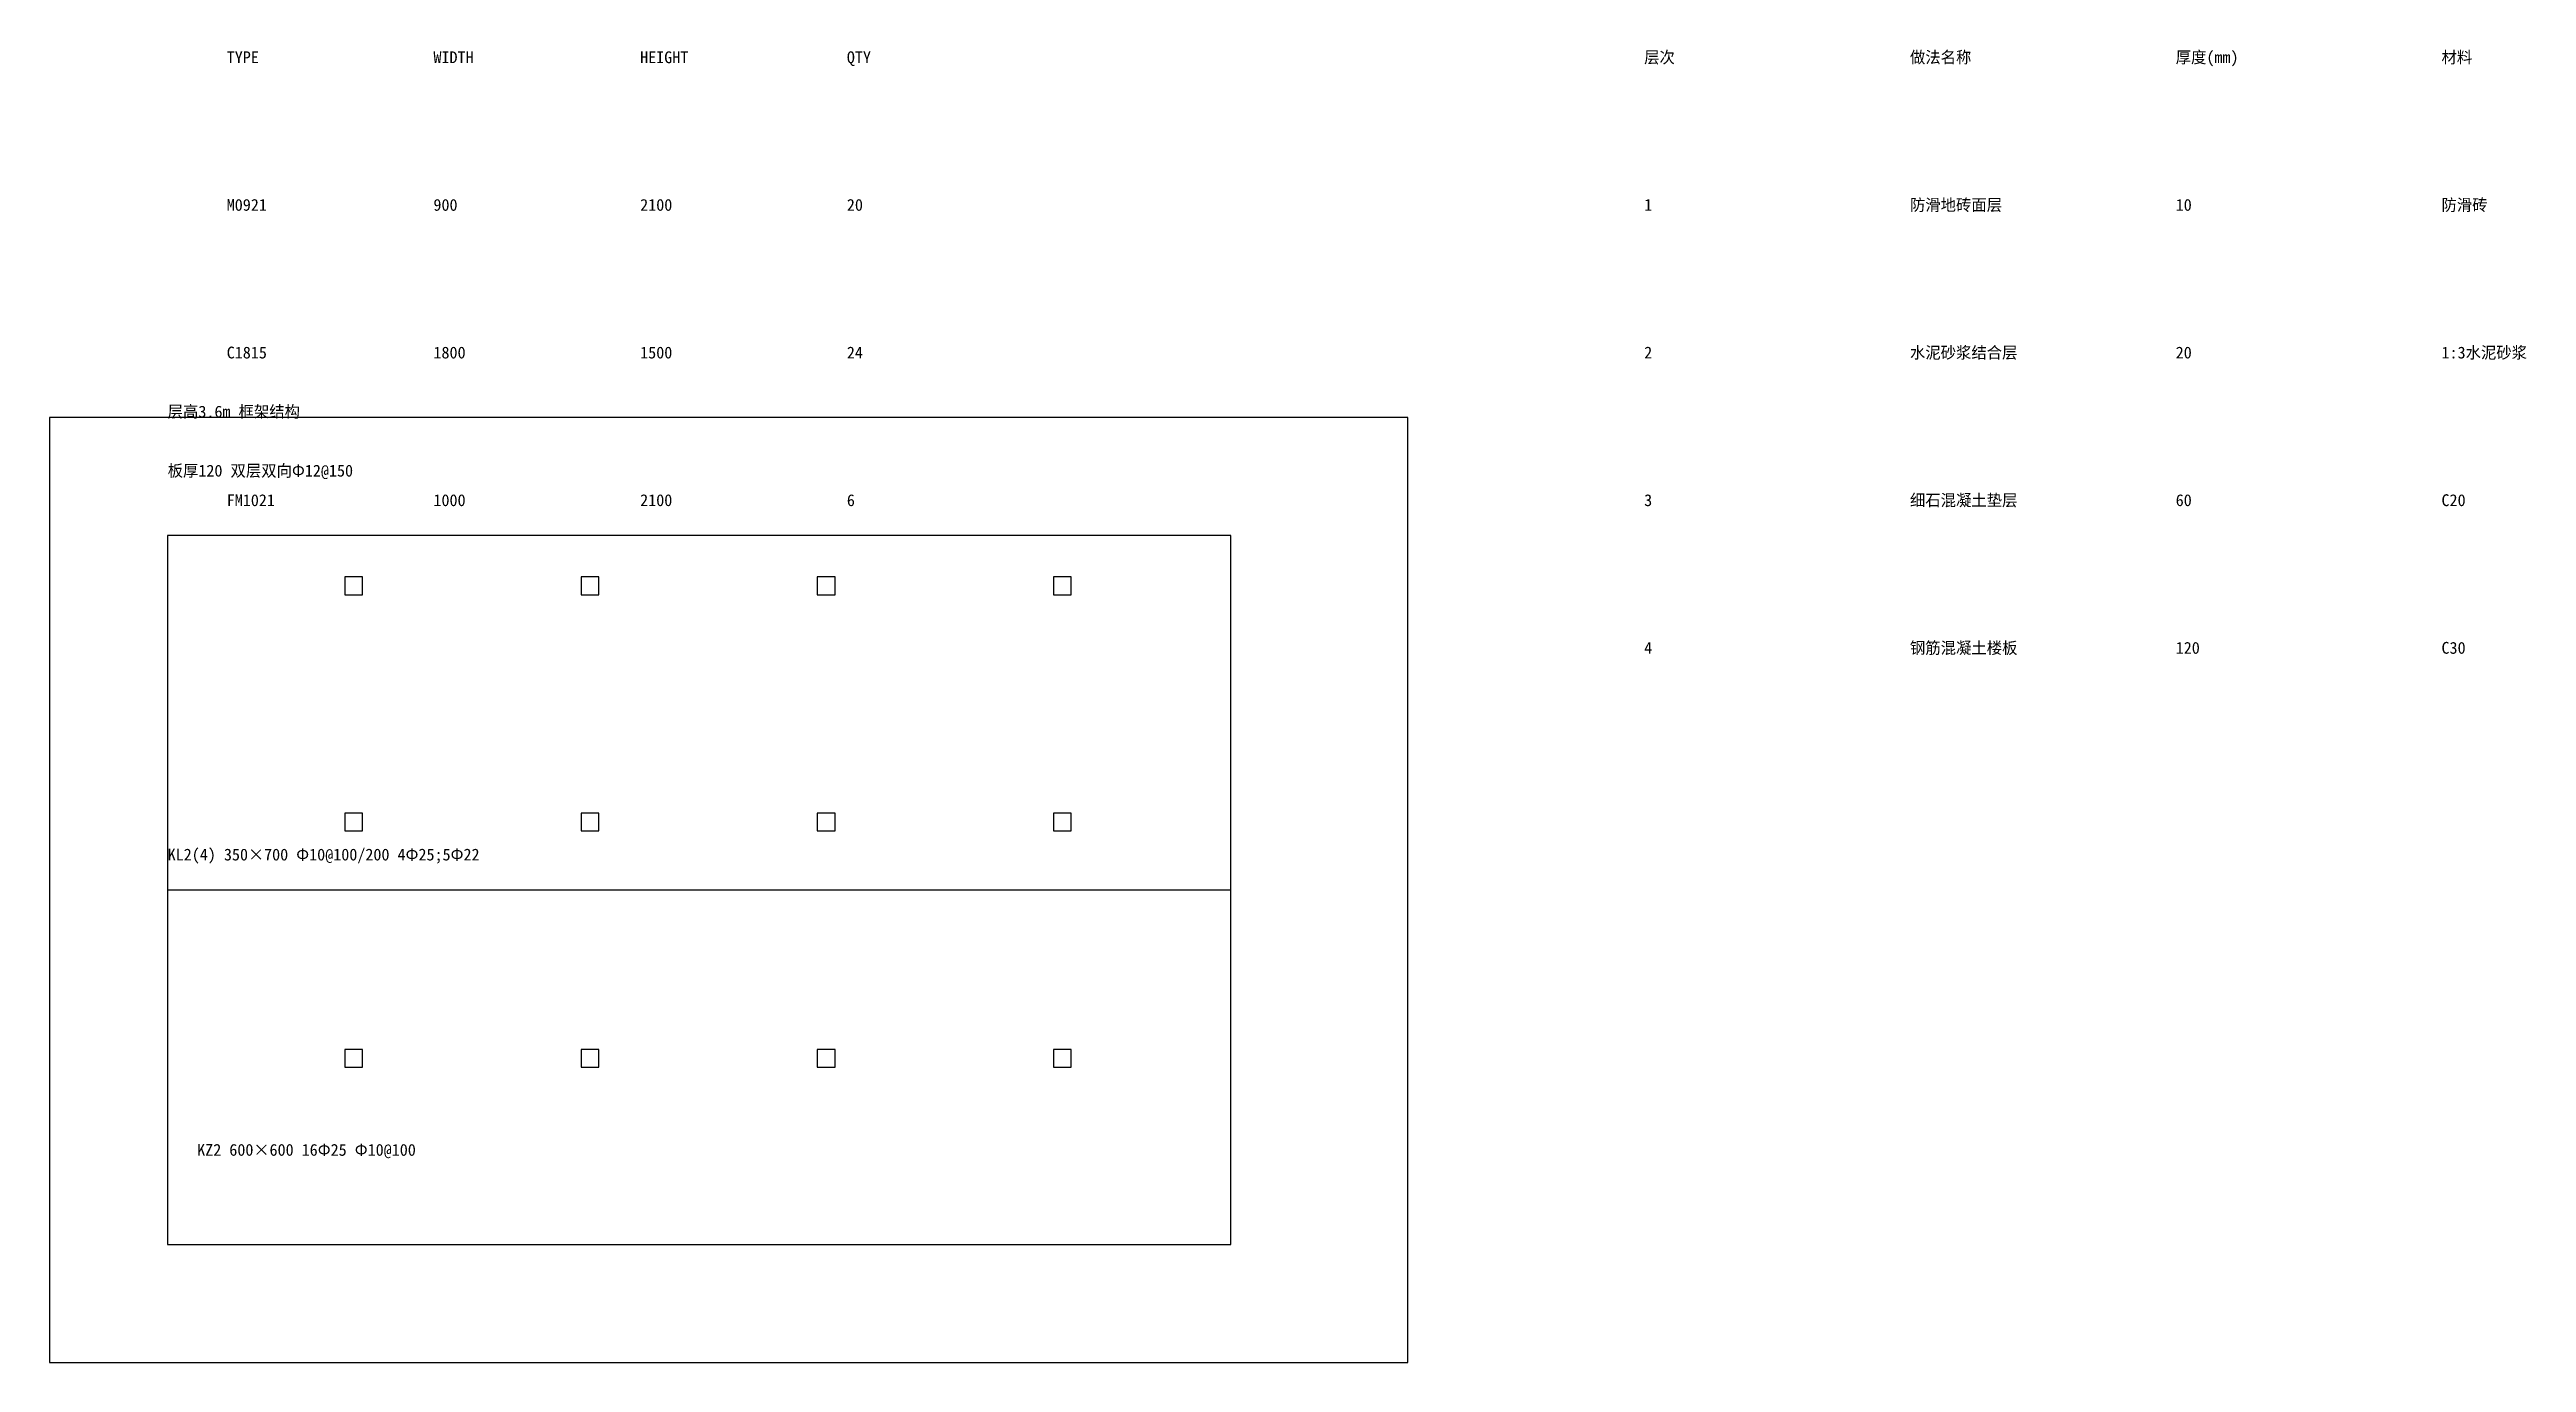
# Model space of a CAD drawing. Header units: millimetres. Extents: x -4000 to 79878, y -4000 to 40461.
import ezdxf

# ---------------------------------------------------------------- set-up
doc = ezdxf.new("R2010")
doc.units = ezdxf.units.MM

msp = doc.modelspace()

# ---------------------------------------------------------------- linework, layer by layer
at = {"layer": 'A-BEAM'}
msp.add_line((0, 12000), (36000, 12000), dxfattribs=at)
at = {"layer": 'A-COL'}
for points in [[(6000, 22000), (6600, 22000), (6600, 22600), (6000, 22600)], [(14000, 22000), (14600, 22000), (14600, 22600), (14000, 22600)], [(22000, 22000), (22600, 22000), (22600, 22600), (22000, 22600)], [(30000, 22000), (30600, 22000), (30600, 22600), (30000, 22600)], [(6000, 14000), (6600, 14000), (6600, 14600), (6000, 14600)], [(14000, 14000), (14600, 14000), (14600, 14600), (14000, 14600)], [(22000, 14000), (22600, 14000), (22600, 14600), (22000, 14600)], [(30000, 14000), (30600, 14000), (30600, 14600), (30000, 14600)], [(6000, 6000), (6600, 6000), (6600, 6600), (6000, 6600)], [(14000, 6000), (14600, 6000), (14600, 6600), (14000, 6600)], [(22000, 6000), (22600, 6000), (22600, 6600), (22000, 6600)], [(30000, 6000), (30600, 6000), (30600, 6600), (30000, 6600)]]:
    msp.add_lwpolyline(points, close=True, dxfattribs=at)
at = {"layer": 'A-SLAB'}
msp.add_lwpolyline([(0, 0), (36000, 0), (36000, 24000), (0, 24000)], close=True, dxfattribs=at)
at = {"layer": 'A-WALL'}
msp.add_lwpolyline([(0, 0), (36000, 0), (36000, 24000), (0, 24000)], close=True, dxfattribs=at)
at = {"layer": 'TITLE'}
msp.add_lwpolyline([(-4000, -4000), (42000, -4000), (42000, 28000), (-4000, 28000)], close=True, dxfattribs=at)

# ---------------------------------------------------------------- texts
for s, p in [('TYPE', (2000, 40000)), ('WIDTH', (9000, 40000)), ('HEIGHT', (16000, 40000)), ('QTY', (23000, 40000)), ('层次', (50000, 40000)), ('做法名称', (59000, 40000)), ('厚度(mm)', (68000, 40000)), ('材料', (77000, 40000)), ('M0921', (2000, 35000)), ('900', (9000, 35000)), ('2100', (16000, 35000)), ('20', (23000, 35000)), ('1', (50000, 35000)), ('防滑地砖面层', (59000, 35000)), ('10', (68000, 35000)), ('防滑砖', (77000, 35000)), ('C1815', (2000, 30000)), ('1800', (9000, 30000)), ('1500', (16000, 30000)), ('24', (23000, 30000)), ('2', (50000, 30000)), ('水泥砂浆结合层', (59000, 30000)), ('20', (68000, 30000)), ('1:3水泥砂浆', (77000, 30000)), ('层高3.6m 框架结构', (0, 28000)), ('板厚120 双层双向Φ12@150', (0, 26000)), ('FM1021', (2000, 25000)), ('1000', (9000, 25000)), ('2100', (16000, 25000)), ('6', (23000, 25000)), ('3', (50000, 25000)), ('细石混凝土垫层', (59000, 25000)), ('60', (68000, 25000)), ('C20', (77000, 25000)), ('4', (50000, 20000)), ('钢筋混凝土楼板', (59000, 20000)), ('120', (68000, 20000)), ('C30', (77000, 20000)), ('KL2(4) 350×700 Φ10@100/200 4Φ25;5Φ22', (0, 13000)), ('KZ2 600×600 16Φ25 Φ10@100', (1000, 3000))]:
    msp.add_text(s, height=400).set_placement(p)

doc.saveas('drawing.dxf')
